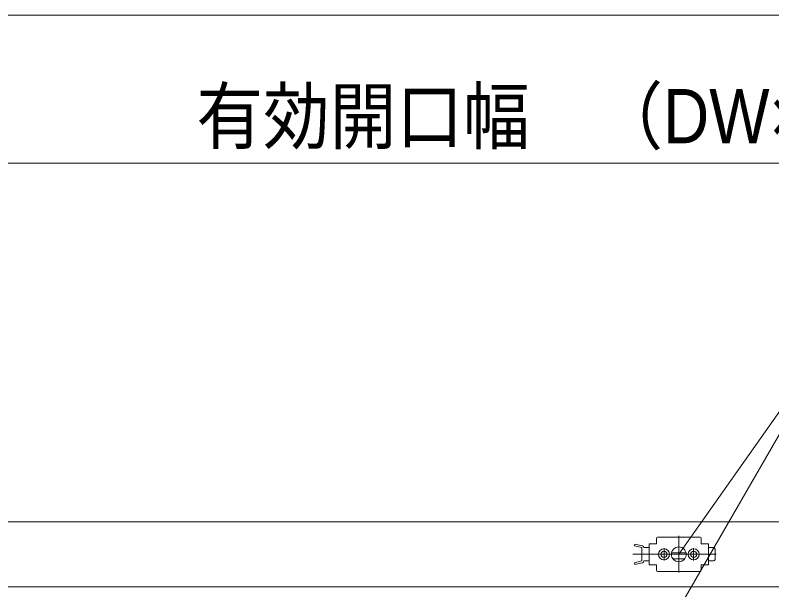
# Model space of a CAD drawing. Units: millimetres, scale not verified. Extents: x -6062 to 6062, y -3045 to 3045.
# Drawn here: x -3998 to -3487, y 1292 to 1680 of the extents above; entities that cross this region are included whole.
import ezdxf
from ezdxf.enums import TextEntityAlignment as Align

# ---------------------------------------------------------------- set-up
doc = ezdxf.new("R2010")
doc.units = ezdxf.units.MM
doc.header["$LTSCALE"] = 20
for name, color, linetype, lineweight in [('0-0_2寸法-3', 7, 'Continuous', 9), ('0-1_3一般', 7, 'Continuous', 9), ('0-2_2寸法-1', 7, 'Continuous', 9)]:
    doc.layers.add(name, color=color, linetype=linetype, lineweight=lineweight)
doc.styles.add('ＭＳ Ｐゴシック', font='')
doc.styles.get('ＭＳ Ｐゴシック').set_extended_font_data('MS PGothic')

# ---------------------------------------------------------------- blocks, each defined once
blk = doc.blocks.new('グループ-108')
at = {"layer": '0-1_3一般'}
for p, q in [((-35540, 26466.9), (-35540, 26536.7)), ((-35530, 26546.7), (-34950, 26546.7)), ((-35240, 26069.2), (-35240, 26565.4)), ((-34940, 26536.7), (-34940, 26526.1)), ((-34940, 26526.1), (-34940, 26466.9)), ((-35738, 26406.9), (-35738, 26226.9)), ((-35738, 26241.9), (-35738, 26391.9)), ((-35650, 26406.9), (-35714, 26406.9)), ((-35640, 26456.9), (-35640, 26176.9)), ((-35640, 26456.9), (-35550, 26456.9)), ((-35640, 26401.9), (-35640, 26456.9)), ((-35640, 26446.9), (-35640, 26416.9)), ((-35440, 26234.4), (-35440, 26399.4)), ((-35040, 26234.4), (-35040, 26399.4)), ((-34930, 26456.9), (-34840, 26456.9)), ((-34840, 26176.9), (-34840, 26456.9)), ((-34770, 26406.9), (-34830, 26406.9)), ((-34750, 26246.9), (-34750, 26386.9)), ((-35862.5, 26316.9), (-35522.5, 26316.9)), ((-35522.5, 26316.9), (-35357.5, 26316.9)), ((-35117.5, 26316.9), (-35357.5, 26316.9)), ((-35122.5, 26316.9), (-34957.5, 26316.9)), ((-34737.5, 26316.9), (-34957.5, 26316.9)), ((-35738, 26226.9), (-35838, 26202.9)), ((-35714, 26226.9), (-35650, 26226.9)), ((-35640, 26176.9), (-35640, 26231.9)), ((-35640, 26216.9), (-35640, 26186.9)), ((-34830, 26226.9), (-34770, 26226.9)), ((-35550, 26176.9), (-35640, 26176.9)), ((-35540, 26107.7), (-35540, 26166.9)), ((-35540, 26097.1), (-35540, 26107.7)), ((-34950, 26087.1), (-35530, 26087.1)), ((-34940, 26166.9), (-34940, 26107.7)), ((-34940, 26107.7), (-34940, 26097.1)), ((-34840, 26176.9), (-34930, 26176.9)), ((11350, 25876.9), (-59990, 25876.9)), ((11350, 25876.9), (-59990, 25876.9))]:
    blk.add_line(p, q, dxfattribs=at)
for points in [[(11350, 25876.9), (11350, 26756.9), (-59990, 26756.9), (-59990, 25876.9)], [(-35732.4, 26430.2), (-35832.4, 26454.2), (-35838, 26430.9), (-35738, 26406.9)], [(-35838, 26202.9), (-35832.4, 26179.5), (-35732.4, 26203.5)]]:
    blk.add_lwpolyline(points, dxfattribs=at)
for centre, radius in [((-35440, 26316.9), 75), ((-35040, 26316.9), 75), ((-35440, 26316.9), 42), ((-35040, 26316.9), 42)]:
    blk.add_circle(centre, radius, dxfattribs=at)
for centre, radius, start, end in [((-35530, 26536.7), 10, 90, 180), ((-34950, 26536.7), 10, 0, 90), ((-35738, 26406.9), 24, 0, 76.50427), ((-35650, 26416.9), 10, 270, 0), ((-35550, 26466.9), 10, 270, 0), ((-34930, 26466.9), 10, 180, 270), ((-34830, 26416.9), 10, 180, 270), ((-34770, 26386.9), 20, 0, 90), ((-35738, 26226.9), 24, 283.49573, 0), ((-35650, 26216.9), 10, 0, 90), ((-34830, 26216.9), 10, 90, 180), ((-34770, 26246.9), 20, 270, 0), ((-35550, 26166.9), 10, 0, 90), ((-35530, 26097.1), 10, 180, 270), ((-34950, 26097.1), 10, 270, 0), ((-34930, 26166.9), 10, 90, 180)]:
    blk.add_arc(centre, radius, start, end, dxfattribs=at)
blk = doc.blocks.new('グループ-109')
at = {"layer": '0-1_3一般'}
blk.add_blockref('グループ-108', (0, 0), dxfattribs=at)

msp = doc.modelspace()

# ---------------------------------------------------------------- linework, layer by layer
at = {"layer": '0-0_2寸法-3'}
for p, q in [((-3549.5, 1315.86), (-3431.93, 1482.84)), ((-3549.32, 1320.86), (-3549.68, 1320.86)), ((-3549.32, 1320.86), (-3549.68, 1320.86)), ((-3544.6, 1316.86), (-3554.4, 1316.86)), ((-3545.5, 1312.86), (-3553.5, 1312.86))]:
    msp.add_line(p, q, dxfattribs=at)
msp.add_lwpolyline([(-3553.8, 1271.76), (-3431.93, 1482.84), (-3012.7, 1482.84)], dxfattribs=at)
msp.add_circle((-3549.5, 1315.86), 5.01, dxfattribs=at)
msp.add_circle((-3549.5, 1315.86), 5.01, dxfattribs=at)
at = {"layer": '0-2_2寸法-1'}
for p, q in [((-1232.21, 1680), (-4774.79, 1680)), ((-2432.21, 1580), (-4774.79, 1580))]:
    msp.add_line(p, q, dxfattribs=at)

# ---------------------------------------------------------------- block references
at = {"layer": '0-1_3一般', "xscale": 0.05, "yscale": 0.05}
msp.add_blockref('グループ-109', (-1787.5, 0), dxfattribs=at)

# ---------------------------------------------------------------- texts
at = {"layer": '0-2_2寸法-1', "style": 'ＭＳ Ｐゴシック', "width": 0.9}
msp.add_text('有効開口幅\u3000（DW×2）-32', height=36.69, dxfattribs=at).set_placement((-3875.46, 1582.45), align=Align.BOTTOM_LEFT)

doc.saveas('drawing.dxf')
